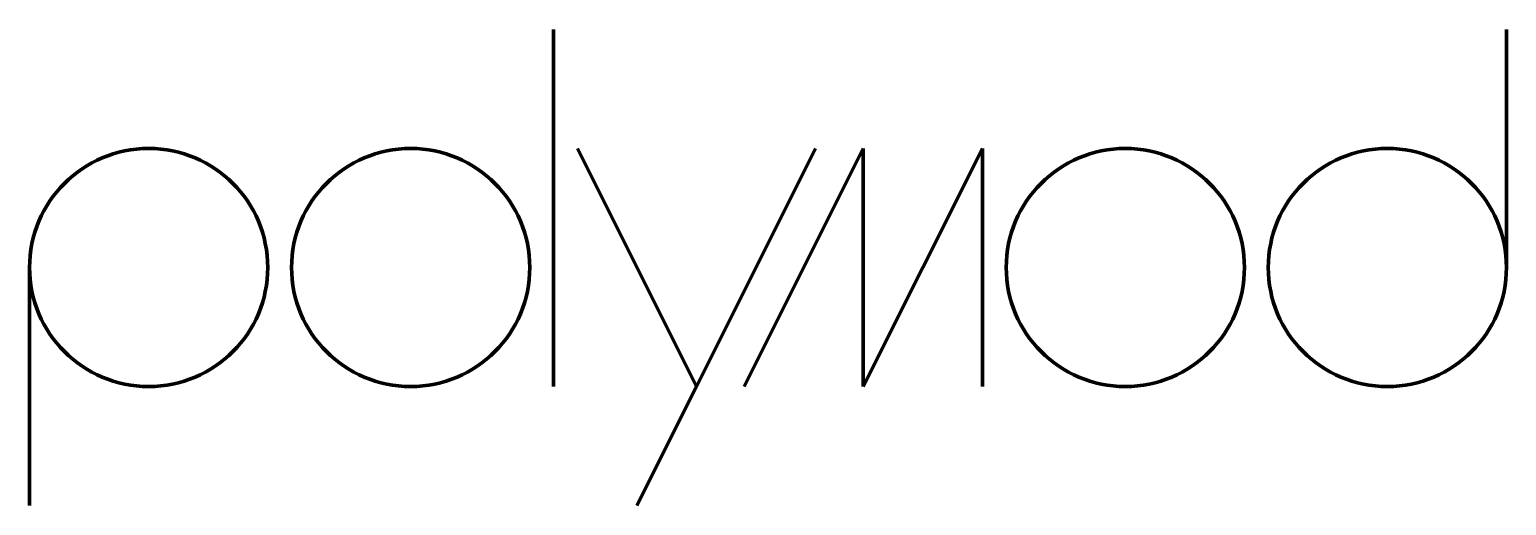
# Model space of a CAD drawing. Header units: millimetres. Extents: x 10 to 134, y 30 to 70.
import ezdxf

# ---------------------------------------------------------------- set-up
doc = ezdxf.new("R2010")
doc.units = ezdxf.units.MM
doc.layers.get('0').update_dxf_attribs({"lineweight": 25, "true_color": 0x000000})

msp = doc.modelspace()

# ---------------------------------------------------------------- linework, layer by layer
at = {"lineweight": 100}
for p, q in [((54, 40), (54, 70)), ((134, 50), (134, 70)), ((56, 60), (66, 40)), ((66, 40), (76, 60)), ((70, 40), (80, 60)), ((80, 60), (80, 40)), ((80, 40), (90, 60)), ((90, 60), (90, 40)), ((10, 50), (10, 30)), ((66, 40), (61, 30)), ((66, 40), (66, 40))]:
    msp.add_line(p, q, dxfattribs=at)
for centre in [(20, 50), (42, 50), (102, 50), (124, 50)]:
    msp.add_circle(centre, 10, dxfattribs=at)

doc.saveas('drawing.dxf')
